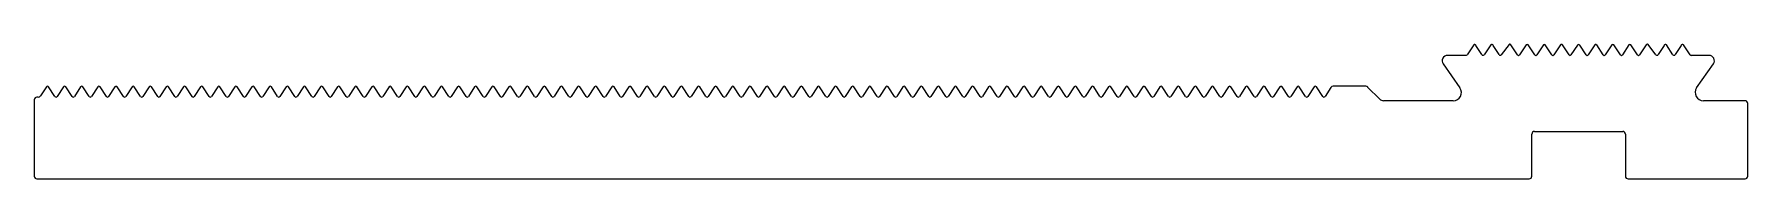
# Model space of a CAD drawing. Extents: x 2418 to 2733, y 1684 to 1709.
import ezdxf

# ---------------------------------------------------------------- set-up
doc = ezdxf.new("R2010")
doc.units = 0
doc.layers.get('0').update_dxf_attribs({"linetype": 'CONTINUOUS'})

msp = doc.modelspace()

# ---------------------------------------------------------------- linework, layer by layer
for p, q in [((2682.78, 1708.62), (2681.56, 1706.77)), ((2684.3, 1706.85), (2683.19, 1708.53)), ((2685.93, 1708.62), (2684.71, 1706.77)), ((2687.45, 1706.85), (2686.34, 1708.53)), ((2689.3, 1708.67), (2687.86, 1706.77)), ((2690.86, 1706.77), (2689.64, 1708.62)), ((2692.44, 1708.62), (2691.22, 1706.77)), ((2694.01, 1706.77), (2692.8, 1708.62)), ((2695.59, 1708.62), (2694.37, 1706.77)), ((2697.16, 1706.77), (2695.95, 1708.62)), ((2698.74, 1708.62), (2697.52, 1706.77)), ((2700.31, 1706.77), (2699.1, 1708.62)), ((2701.86, 1708.57), (2700.67, 1706.77)), ((2703.46, 1706.77), (2702.27, 1708.57)), ((2705.04, 1708.62), (2703.82, 1706.77)), ((2706.61, 1706.77), (2705.39, 1708.62)), ((2708.18, 1708.62), (2706.97, 1706.77)), ((2709.76, 1706.77), (2708.54, 1708.62)), ((2711.33, 1708.62), (2710.12, 1706.77)), ((2712.91, 1706.77), (2711.69, 1708.62)), ((2714.49, 1708.62), (2713.27, 1706.77)), ((2716.27, 1706.77), (2714.83, 1708.67)), ((2717.79, 1708.53), (2716.69, 1706.85)), ((2719.42, 1706.77), (2718.2, 1708.62)), ((2720.94, 1708.53), (2719.83, 1706.85)), ((2722.57, 1706.77), (2721.35, 1708.62)), ((2677.17, 1705.12), (2680.25, 1700.72)), ((2681.38, 1706.69), (2677.99, 1706.69)), ((2726.03, 1706.69), (2722.75, 1706.69)), ((2723.77, 1700.72), (2726.85, 1705.12)), ((2662.94, 1701.02), (2656.96, 1701.02)), ((2418.16, 1698.52), (2418.16, 1684.52)), ((2418.88, 1699.02), (2418.66, 1699.02)), ((2420.38, 1700.9), (2419.3, 1699.25)), ((2421.96, 1699.14), (2420.8, 1700.9)), ((2423.53, 1700.9), (2422.38, 1699.14)), ((2425.11, 1699.14), (2423.95, 1700.9)), ((2426.68, 1700.9), (2425.53, 1699.14)), ((2428.26, 1699.14), (2427.1, 1700.9)), ((2429.83, 1700.9), (2428.68, 1699.14)), ((2431.41, 1699.14), (2430.25, 1700.9)), ((2432.98, 1700.9), (2431.83, 1699.14)), ((2434.56, 1699.14), (2433.4, 1700.9)), ((2436.13, 1700.9), (2434.98, 1699.14)), ((2437.71, 1699.14), (2436.55, 1700.9)), ((2439.28, 1700.9), (2438.12, 1699.14)), ((2440.86, 1699.14), (2439.7, 1700.9)), ((2442.43, 1700.9), (2441.27, 1699.14)), ((2444.01, 1699.14), (2442.85, 1700.9)), ((2445.58, 1700.9), (2444.42, 1699.14)), ((2447.16, 1699.14), (2446, 1700.9)), ((2448.73, 1700.9), (2447.57, 1699.14)), ((2450.31, 1699.14), (2449.15, 1700.9)), ((2451.88, 1700.9), (2450.72, 1699.14)), ((2453.45, 1699.14), (2452.3, 1700.9)), ((2455.03, 1700.9), (2453.87, 1699.14)), ((2456.6, 1699.14), (2455.45, 1700.9)), ((2458.18, 1700.9), (2457.02, 1699.14)), ((2459.75, 1699.14), (2458.6, 1700.9)), ((2461.33, 1700.9), (2460.17, 1699.14)), ((2462.9, 1699.14), (2461.75, 1700.9)), ((2464.48, 1700.9), (2463.32, 1699.14)), ((2466.05, 1699.14), (2464.9, 1700.9)), ((2467.63, 1700.9), (2466.47, 1699.14)), ((2469.2, 1699.14), (2468.05, 1700.9)), ((2470.78, 1700.9), (2469.62, 1699.14)), ((2472.35, 1699.14), (2471.2, 1700.9)), ((2473.93, 1700.9), (2472.77, 1699.14)), ((2475.5, 1699.14), (2474.35, 1700.9)), ((2477.08, 1700.9), (2475.92, 1699.14)), ((2478.65, 1699.14), (2477.49, 1700.9)), ((2480.23, 1700.9), (2479.07, 1699.14)), ((2481.8, 1699.14), (2480.64, 1700.9)), ((2483.38, 1700.9), (2482.22, 1699.14)), ((2484.95, 1699.14), (2483.79, 1700.9)), ((2486.53, 1700.9), (2485.37, 1699.14)), ((2488.1, 1699.14), (2486.94, 1700.9)), ((2489.68, 1700.9), (2488.52, 1699.14)), ((2491.25, 1699.14), (2490.09, 1700.9)), ((2492.82, 1700.9), (2491.67, 1699.14)), ((2494.4, 1699.14), (2493.24, 1700.9)), ((2495.97, 1700.9), (2494.82, 1699.14)), ((2497.55, 1699.14), (2496.39, 1700.9)), ((2499.12, 1700.9), (2497.97, 1699.14)), ((2500.7, 1699.14), (2499.54, 1700.9)), ((2502.27, 1700.9), (2501.12, 1699.14)), ((2503.85, 1699.14), (2502.69, 1700.9)), ((2505.42, 1700.9), (2504.27, 1699.14)), ((2507, 1699.14), (2505.84, 1700.9)), ((2508.57, 1700.9), (2507.42, 1699.14)), ((2510.15, 1699.14), (2508.99, 1700.9)), ((2511.72, 1700.9), (2510.57, 1699.14)), ((2513.3, 1699.14), (2512.14, 1700.9)), ((2514.87, 1700.9), (2513.72, 1699.14)), ((2516.45, 1699.14), (2515.29, 1700.9)), ((2518.02, 1700.9), (2516.86, 1699.14)), ((2519.6, 1699.14), (2518.44, 1700.9)), ((2521.17, 1700.9), (2520.01, 1699.14)), ((2522.75, 1699.14), (2521.59, 1700.9)), ((2524.32, 1700.9), (2523.16, 1699.14)), ((2525.9, 1699.14), (2524.74, 1700.9)), ((2527.47, 1700.9), (2526.31, 1699.14)), ((2529.05, 1699.14), (2527.89, 1700.9)), ((2530.62, 1700.9), (2529.46, 1699.14)), ((2532.19, 1699.14), (2531.04, 1700.9)), ((2533.77, 1700.9), (2532.61, 1699.14)), ((2535.34, 1699.14), (2534.19, 1700.9)), ((2536.92, 1700.9), (2535.76, 1699.14)), ((2538.49, 1699.14), (2537.34, 1700.9)), ((2540.07, 1700.9), (2538.91, 1699.14)), ((2541.64, 1699.14), (2540.49, 1700.9)), ((2543.22, 1700.9), (2542.06, 1699.14)), ((2544.79, 1699.14), (2543.64, 1700.9)), ((2546.37, 1700.9), (2545.21, 1699.14)), ((2547.94, 1699.14), (2546.79, 1700.9)), ((2549.52, 1700.9), (2548.36, 1699.14)), ((2551.09, 1699.14), (2549.94, 1700.9)), ((2552.67, 1700.9), (2551.51, 1699.14)), ((2554.24, 1699.14), (2553.09, 1700.9)), ((2555.82, 1700.9), (2554.66, 1699.14)), ((2557.39, 1699.14), (2556.23, 1700.9)), ((2558.97, 1700.9), (2557.81, 1699.14)), ((2560.54, 1699.14), (2559.38, 1700.9)), ((2562.12, 1700.9), (2560.96, 1699.14)), ((2563.69, 1699.14), (2562.53, 1700.9)), ((2565.27, 1700.9), (2564.11, 1699.14)), ((2566.84, 1699.14), (2565.68, 1700.9)), ((2568.42, 1700.9), (2567.26, 1699.14)), ((2569.99, 1699.14), (2568.83, 1700.9)), ((2571.56, 1700.9), (2570.41, 1699.14)), ((2573.14, 1699.14), (2571.98, 1700.9)), ((2574.71, 1700.9), (2573.56, 1699.14)), ((2576.29, 1699.14), (2575.13, 1700.9)), ((2577.86, 1700.9), (2576.71, 1699.14)), ((2579.44, 1699.14), (2578.28, 1700.9)), ((2581.01, 1700.9), (2579.86, 1699.14)), ((2582.59, 1699.14), (2581.43, 1700.9)), ((2584.16, 1700.9), (2583.01, 1699.14)), ((2585.74, 1699.14), (2584.58, 1700.9)), ((2587.31, 1700.9), (2586.16, 1699.14)), ((2588.89, 1699.14), (2587.73, 1700.9)), ((2590.46, 1700.9), (2589.31, 1699.14)), ((2592.04, 1699.14), (2590.88, 1700.9)), ((2593.61, 1700.9), (2592.46, 1699.14)), ((2595.19, 1699.14), (2594.03, 1700.9)), ((2596.76, 1700.9), (2595.6, 1699.14)), ((2598.34, 1699.14), (2597.18, 1700.9)), ((2599.91, 1700.9), (2598.75, 1699.14)), ((2601.49, 1699.14), (2600.33, 1700.9)), ((2603.06, 1700.9), (2601.9, 1699.14)), ((2604.64, 1699.14), (2603.48, 1700.9)), ((2606.21, 1700.9), (2605.05, 1699.14)), ((2607.79, 1699.14), (2606.63, 1700.9)), ((2609.36, 1700.9), (2608.2, 1699.14)), ((2610.93, 1699.14), (2609.78, 1700.9)), ((2612.51, 1700.9), (2611.35, 1699.14)), ((2614.08, 1699.14), (2612.93, 1700.9)), ((2615.66, 1700.9), (2614.5, 1699.14)), ((2617.23, 1699.14), (2616.08, 1700.9)), ((2618.81, 1700.9), (2617.65, 1699.14)), ((2620.38, 1699.14), (2619.23, 1700.9)), ((2621.96, 1700.9), (2620.8, 1699.14)), ((2623.53, 1699.14), (2622.38, 1700.9)), ((2625.11, 1700.9), (2623.95, 1699.14)), ((2626.68, 1699.14), (2625.53, 1700.9)), ((2628.26, 1700.9), (2627.1, 1699.14)), ((2629.83, 1699.14), (2628.68, 1700.9)), ((2631.41, 1700.9), (2630.25, 1699.14)), ((2632.98, 1699.14), (2631.83, 1700.9)), ((2634.56, 1700.9), (2633.4, 1699.14)), ((2636.13, 1699.14), (2634.97, 1700.9)), ((2637.71, 1700.9), (2636.55, 1699.14)), ((2639.28, 1699.14), (2638.12, 1700.9)), ((2640.86, 1700.9), (2639.7, 1699.14)), ((2642.43, 1699.14), (2641.27, 1700.9)), ((2644.01, 1700.9), (2642.85, 1699.14)), ((2645.58, 1699.14), (2644.42, 1700.9)), ((2647.16, 1700.9), (2646, 1699.14)), ((2648.73, 1699.14), (2647.57, 1700.9)), ((2650.3, 1700.9), (2649.15, 1699.14)), ((2651.88, 1699.14), (2650.72, 1700.9)), ((2653.45, 1700.9), (2652.3, 1699.14)), ((2655.03, 1699.14), (2653.87, 1700.9)), ((2656.54, 1700.8), (2655.45, 1699.14)), ((2665.52, 1698.65), (2663.29, 1700.88)), ((2679.02, 1698.36), (2666.22, 1698.36)), ((2732.66, 1698.36), (2725, 1698.36)), ((2733.16, 1684.52), (2733.16, 1697.86)), ((2693.47, 1684.52), (2693.47, 1692.22)), ((2693.97, 1692.72), (2710.17, 1692.72)), ((2710.67, 1692.22), (2710.67, 1684.52)), ((2418.66, 1684.02), (2692.97, 1684.02)), ((2711.17, 1684.02), (2732.66, 1684.02))]:
    msp.add_line(p, q)
for centre, radius, start, end in [((2682.96, 1708.44), 0.254, 21.5815, 135), ((2686.11, 1708.44), 0.254, 21.5815, 135), ((2689.45, 1708.53), 0.209, 26.3902, 139.1861), ((2692.62, 1708.44), 0.254, 45, 135), ((2695.77, 1708.44), 0.254, 45, 135), ((2698.92, 1708.44), 0.253, 44.8719, 135.1281), ((2702.07, 1708.43), 0.25, 33.2907, 146.7093), ((2705.21, 1708.44), 0.253, 44.8719, 135.1281), ((2708.36, 1708.44), 0.254, 45, 135), ((2711.51, 1708.44), 0.254, 45, 135), ((2714.68, 1708.53), 0.209, 40.8139, 153.6098), ((2718.02, 1708.44), 0.254, 45, 158.4185), ((2721.17, 1708.44), 0.254, 45, 158.4185), ((2677.99, 1705.69), 1, 90, 215), ((2681.38, 1706.95), 0.254, 270, 315), ((2684.53, 1706.95), 0.254, 201.5815, 315), ((2687.68, 1706.95), 0.254, 201.5815, 315), ((2691.04, 1706.95), 0.254, 225, 315), ((2694.19, 1706.95), 0.254, 225, 315), ((2697.34, 1706.95), 0.254, 225, 315), ((2700.49, 1706.95), 0.254, 225, 315), ((2703.64, 1706.95), 0.254, 225, 315), ((2706.79, 1706.95), 0.254, 225, 315), ((2709.94, 1706.95), 0.254, 225, 315), ((2713.09, 1706.95), 0.254, 225, 315), ((2716.45, 1706.95), 0.254, 225, 338.4185), ((2719.6, 1706.95), 0.254, 225, 338.4185), ((2722.75, 1706.95), 0.254, 225, 270), ((2726.03, 1705.69), 1, 325, 90), ((2420.59, 1700.76), 0.25, 33.2907, 146.7093), ((2423.74, 1700.76), 0.25, 33.2907, 146.7093), ((2426.89, 1700.76), 0.25, 33.2907, 146.7093), ((2430.04, 1700.76), 0.25, 33.2907, 146.7093), ((2433.19, 1700.76), 0.25, 33.2907, 146.7093), ((2436.34, 1700.76), 0.25, 33.2907, 146.7093), ((2439.49, 1700.76), 0.25, 33.2907, 146.7093), ((2442.64, 1700.76), 0.25, 33.2907, 146.7093), ((2445.79, 1700.76), 0.25, 33.2907, 146.7093), ((2448.94, 1700.76), 0.25, 33.2907, 146.7093), ((2452.09, 1700.76), 0.25, 33.2907, 146.7093), ((2455.24, 1700.76), 0.25, 33.2907, 146.7093), ((2458.39, 1700.76), 0.25, 33.2907, 146.7093), ((2461.54, 1700.76), 0.25, 33.2907, 146.7093), ((2464.69, 1700.76), 0.25, 33.2907, 146.7093), ((2467.84, 1700.76), 0.25, 33.2907, 146.7093), ((2470.99, 1700.76), 0.25, 33.2907, 146.7093), ((2474.14, 1700.76), 0.25, 33.2907, 146.7093), ((2477.29, 1700.76), 0.25, 33.2907, 146.7093), ((2480.44, 1700.76), 0.25, 33.2907, 146.7093), ((2483.58, 1700.76), 0.25, 33.2907, 146.7093), ((2486.73, 1700.76), 0.25, 33.2907, 146.7093), ((2489.88, 1700.76), 0.25, 33.2907, 146.7093), ((2493.03, 1700.76), 0.25, 33.2907, 146.7093), ((2496.18, 1700.76), 0.25, 33.2907, 146.7093), ((2499.33, 1700.76), 0.25, 33.2907, 146.7093), ((2502.48, 1700.76), 0.25, 33.2907, 146.7093), ((2505.63, 1700.76), 0.25, 33.2907, 146.7093), ((2508.78, 1700.76), 0.25, 33.2907, 146.7093), ((2511.93, 1700.76), 0.25, 33.2907, 146.7093), ((2515.08, 1700.76), 0.25, 33.2907, 146.7093), ((2518.23, 1700.76), 0.25, 33.2907, 146.7093), ((2521.38, 1700.76), 0.25, 33.2907, 146.7093), ((2524.53, 1700.76), 0.25, 33.2907, 146.7093), ((2527.68, 1700.76), 0.25, 33.2907, 146.7093), ((2530.83, 1700.76), 0.25, 33.2907, 146.7093), ((2533.98, 1700.76), 0.25, 33.2907, 146.7093), ((2537.13, 1700.76), 0.25, 33.2907, 146.7093), ((2540.28, 1700.76), 0.25, 33.2907, 146.7093), ((2543.43, 1700.76), 0.25, 33.2907, 146.7093), ((2546.58, 1700.76), 0.25, 33.2907, 146.7093), ((2549.73, 1700.76), 0.25, 33.2907, 146.7093), ((2552.88, 1700.76), 0.25, 33.2907, 146.7093), ((2556.03, 1700.76), 0.25, 33.2907, 146.7093), ((2559.18, 1700.76), 0.25, 33.2907, 146.7093), ((2562.32, 1700.76), 0.25, 33.2907, 146.7093), ((2565.47, 1700.76), 0.25, 33.2907, 146.7093), ((2568.62, 1700.76), 0.25, 33.2907, 146.7093), ((2571.77, 1700.76), 0.25, 33.2907, 146.7093), ((2574.92, 1700.76), 0.25, 33.2907, 146.7093), ((2578.07, 1700.76), 0.25, 33.2907, 146.7093), ((2581.22, 1700.76), 0.25, 33.2907, 146.7093), ((2584.37, 1700.76), 0.25, 33.2907, 146.7093), ((2587.52, 1700.76), 0.25, 33.2907, 146.7093), ((2590.67, 1700.76), 0.25, 33.2907, 146.7093), ((2593.82, 1700.76), 0.25, 33.2907, 146.7093), ((2596.97, 1700.76), 0.25, 33.2907, 146.7093), ((2600.12, 1700.76), 0.25, 33.2907, 146.7093), ((2603.27, 1700.76), 0.25, 33.2907, 146.7093), ((2606.42, 1700.76), 0.25, 33.2907, 146.7093), ((2609.57, 1700.76), 0.25, 33.2907, 146.7093), ((2612.72, 1700.76), 0.25, 33.2907, 146.7093), ((2615.87, 1700.76), 0.25, 33.2907, 146.7093), ((2619.02, 1700.76), 0.25, 33.2907, 146.7093), ((2622.17, 1700.76), 0.25, 33.2907, 146.7093), ((2625.32, 1700.76), 0.25, 33.2907, 146.7093), ((2628.47, 1700.76), 0.25, 33.2907, 146.7093), ((2631.62, 1700.76), 0.25, 33.2907, 146.7093), ((2634.77, 1700.76), 0.25, 33.2907, 146.7093), ((2637.92, 1700.76), 0.25, 33.2907, 146.7093), ((2641.06, 1700.76), 0.25, 33.2907, 146.7093), ((2644.21, 1700.76), 0.25, 33.2907, 146.7093), ((2647.36, 1700.76), 0.25, 33.2907, 146.7093), ((2650.51, 1700.76), 0.25, 33.2907, 146.7093), ((2653.66, 1700.76), 0.25, 33.2907, 146.7093), ((2656.96, 1700.52), 0.5, 90, 146.7093), ((2662.94, 1700.52), 0.5, 45, 90), ((2418.66, 1698.52), 0.5, 90, 180), ((2418.88, 1699.52), 0.5, 270, 326.7093), ((2422.17, 1699.27), 0.25, 213.2907, 326.7093), ((2425.32, 1699.27), 0.25, 213.2907, 326.7093), ((2428.47, 1699.27), 0.25, 213.2907, 326.7093), ((2431.62, 1699.27), 0.25, 213.2907, 326.7093), ((2434.77, 1699.27), 0.25, 213.2907, 326.7093), ((2437.92, 1699.27), 0.25, 213.2907, 326.7093), ((2441.07, 1699.27), 0.25, 213.2907, 326.7093), ((2444.21, 1699.27), 0.25, 213.2907, 326.7093), ((2447.36, 1699.27), 0.25, 213.2907, 326.7093), ((2450.51, 1699.27), 0.25, 213.2907, 326.7093), ((2453.66, 1699.27), 0.25, 213.2907, 326.7093), ((2456.81, 1699.27), 0.25, 213.2907, 326.7093), ((2459.96, 1699.27), 0.25, 213.2907, 326.7093), ((2463.11, 1699.27), 0.25, 213.2907, 326.7093), ((2466.26, 1699.27), 0.25, 213.2907, 326.7093), ((2469.41, 1699.27), 0.25, 213.2907, 326.7093), ((2472.56, 1699.27), 0.25, 213.2907, 326.7093), ((2475.71, 1699.27), 0.25, 213.2907, 326.7093), ((2478.86, 1699.27), 0.25, 213.2907, 326.7093), ((2482.01, 1699.27), 0.25, 213.2907, 326.7093), ((2485.16, 1699.27), 0.25, 213.2907, 326.7093), ((2488.31, 1699.27), 0.25, 213.2907, 326.7093), ((2491.46, 1699.27), 0.25, 213.2907, 326.7093), ((2494.61, 1699.27), 0.25, 213.2907, 326.7093), ((2497.76, 1699.27), 0.25, 213.2907, 326.7093), ((2500.91, 1699.27), 0.25, 213.2907, 326.7093), ((2504.06, 1699.27), 0.25, 213.2907, 326.7093), ((2507.21, 1699.27), 0.25, 213.2907, 326.7093), ((2510.36, 1699.27), 0.25, 213.2907, 326.7093), ((2513.51, 1699.27), 0.25, 213.2907, 326.7093), ((2516.66, 1699.27), 0.25, 213.2907, 326.7093), ((2519.81, 1699.27), 0.25, 213.2907, 326.7093), ((2522.95, 1699.27), 0.25, 213.2907, 326.7093), ((2526.1, 1699.27), 0.25, 213.2907, 326.7093), ((2529.25, 1699.27), 0.25, 213.2907, 326.7093), ((2532.4, 1699.27), 0.25, 213.2907, 326.7093), ((2535.55, 1699.27), 0.25, 213.2907, 326.7093), ((2538.7, 1699.27), 0.25, 213.2907, 326.7093), ((2541.85, 1699.27), 0.25, 213.2907, 326.7093), ((2545, 1699.27), 0.25, 213.2907, 326.7093), ((2548.15, 1699.27), 0.25, 213.2907, 326.7093), ((2551.3, 1699.27), 0.25, 213.2907, 326.7093), ((2554.45, 1699.27), 0.25, 213.2907, 326.7093), ((2557.6, 1699.27), 0.25, 213.2907, 326.7093), ((2560.75, 1699.27), 0.25, 213.2907, 326.7093), ((2563.9, 1699.27), 0.25, 213.2907, 326.7093), ((2567.05, 1699.27), 0.25, 213.2907, 326.7093), ((2570.2, 1699.27), 0.25, 213.2907, 326.7093), ((2573.35, 1699.27), 0.25, 213.2907, 326.7093), ((2576.5, 1699.27), 0.25, 213.2907, 326.7093), ((2579.65, 1699.27), 0.25, 213.2907, 326.7093), ((2582.8, 1699.27), 0.25, 213.2907, 326.7093), ((2585.95, 1699.27), 0.25, 213.2907, 326.7093), ((2589.1, 1699.27), 0.25, 213.2907, 326.7093), ((2592.25, 1699.27), 0.25, 213.2907, 326.7093), ((2595.4, 1699.27), 0.25, 213.2907, 326.7093), ((2598.55, 1699.27), 0.25, 213.2907, 326.7093), ((2601.69, 1699.27), 0.25, 213.2907, 326.7093), ((2604.84, 1699.27), 0.25, 213.2907, 326.7093), ((2607.99, 1699.27), 0.25, 213.2907, 326.7093), ((2611.14, 1699.27), 0.25, 213.2907, 326.7093), ((2614.29, 1699.27), 0.25, 213.2907, 326.7093), ((2617.44, 1699.27), 0.25, 213.2907, 326.7093), ((2620.59, 1699.27), 0.25, 213.2907, 326.7093), ((2623.74, 1699.27), 0.25, 213.2907, 326.7093), ((2626.89, 1699.27), 0.25, 213.2907, 326.7093), ((2630.04, 1699.27), 0.25, 213.2907, 326.7093), ((2633.19, 1699.27), 0.25, 213.2907, 326.7093), ((2636.34, 1699.27), 0.25, 213.2907, 326.7093), ((2639.49, 1699.27), 0.25, 213.2907, 326.7093), ((2642.64, 1699.27), 0.25, 213.2907, 326.7093), ((2645.79, 1699.27), 0.25, 213.2907, 326.7093), ((2648.94, 1699.27), 0.25, 213.2907, 326.7093), ((2652.09, 1699.27), 0.25, 213.2907, 326.7093), ((2655.24, 1699.27), 0.25, 213.2907, 326.7093), ((2666.22, 1699.36), 1, 225, 270), ((2679.02, 1699.86), 1.5, 270, 35), ((2725, 1699.86), 1.5, 145, 270), ((2732.66, 1697.86), 0.5, 0, 90), ((2693.97, 1692.22), 0.5, 90, 180), ((2710.17, 1692.22), 0.5, 0, 90), ((2418.66, 1684.52), 0.5, 180, 270), ((2692.97, 1684.52), 0.5, 270, 0), ((2711.17, 1684.52), 0.5, 180, 270), ((2732.66, 1684.52), 0.5, 270, 360)]:
    msp.add_arc(centre, radius, start, end)

doc.saveas('drawing.dxf')
